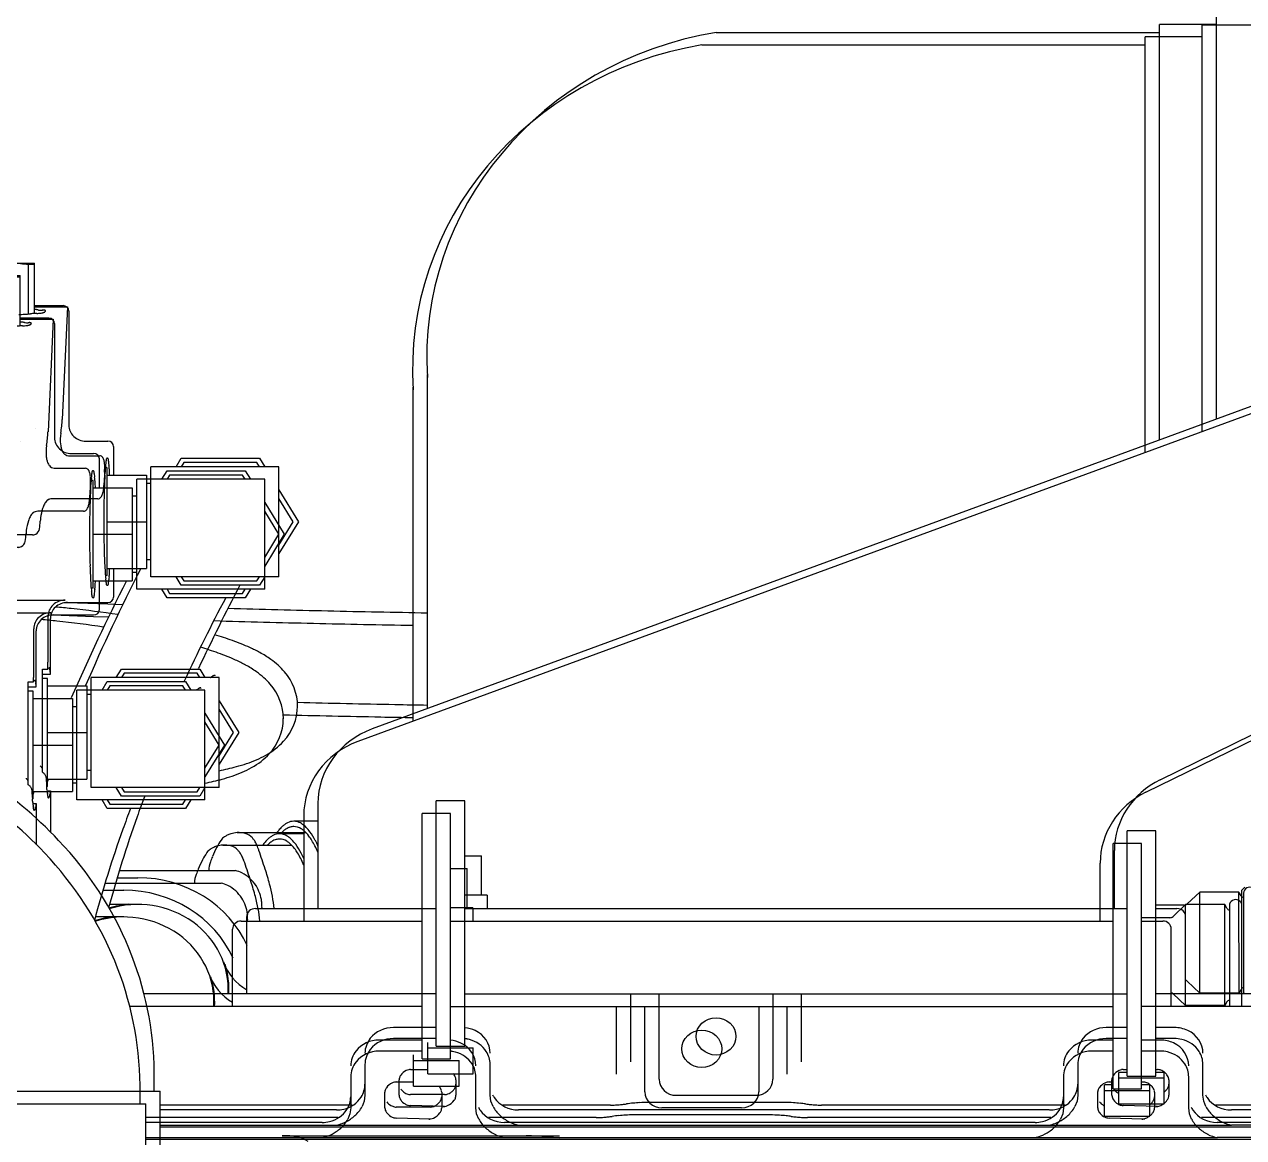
# Model space of a CAD drawing. Header units: inches. Extents: x 4821 to 127877, y 58012 to 433683.
# Drawn here: x 82370.2 to 82661.2, y 384102.5 to 384368.1 of the extents above; entities that cross this region are included whole.
import ezdxf

# ---------------------------------------------------------------- set-up
doc = ezdxf.new("R2010")
doc.units = ezdxf.units.IN
doc.header["$MEASUREMENT"] = 0
doc.layers.add('02 X - Ground Floor$0$02 X - Ground Floor$0$01-FW_GR_FLOOR$0$E-CABLE', color=252, linetype='Continuous', lineweight=18)
for name, color, linetype in [('A-FURN-FIXD', 10, 'Continuous'), ('A-WALL', 53, 'Continuous'), ('Cloums$0$A-COL-HAT', 8, 'Continuous'), ('EMG - ELEC - ID', 26, 'Continuous'), ('NECB-COLUM', 50, 'Continuous')]:
    doc.layers.add(name, color=color, linetype=linetype)

# ---------------------------------------------------------------- blocks, each defined once
blk = doc.blocks.new('COL BASEMT')
at = {"layer": 'Cloums$0$A-COL-HAT'}
h = blk.add_hatch(dxfattribs=at)
h.set_pattern_fill('ANSI31', color=256, scale=500)
h.set_pattern_definition([(45, (1452118.876, 42013.15), (-44.194174, 44.194174), [])])
h.paths.add_polyline_path([(1693546.85, 345625.99), (1693946.85, 345625.99), (1693950.94, 348875.93), (1693546.85, 348875.93)])
h.paths.add_polyline_path([(1688721.85, 335900.88), (1689121.55, 335900.88), (1689121.85, 337327.04), (1693949.19, 337326.96), (1693946.85, 345125.99), (1693546.85, 345125.99), (1693546.85, 337726.97), (1688721.85, 337727.04)])
h.paths.add_polyline_path([(1641271.85, 335200.88), (1640873.67, 335200.88), (1640871.85, 323973.06), (1689121.85, 323973.08), (1689121.4, 335200.88), (1688721.85, 335200.88), (1688721.85, 324373.08), (1641271.85, 324373.06)])
edge = h.paths.add_edge_path()
edge.add_line((1636446.85, 345125.99), (1636046.85, 345125.99))
edge.add_line((1636046.85, 345125.99), (1636049.02, 337698.91))
edge.add_arc((1626263.14, 338211.03), 9799.28, 305.315023, 357.004292, ccw=False)
edge.add_line((1631927.82, 330214.96), (1632171.53, 329896.4))
edge.add_arc((1626336.78, 338141.43), 10100.73, 305.285859, 355.375183)
edge.add_line((1636404.63, 337327), (1640874.01, 337327))
edge.add_line((1640874.01, 337327), (1640873.78, 335900.88))
edge.add_line((1640873.78, 335900.88), (1641271.85, 335900.88))
edge.add_line((1641271.85, 335900.88), (1641271.85, 337725.88))
edge.add_line((1641271.85, 337725.88), (1636446.85, 337725.88))
edge.add_line((1636446.85, 337725.88), (1636446.85, 345125.99))
h.paths.add_polyline_path([(1636046.85, 345625.99), (1636446.85, 345625.99), (1636446.85, 348875.93), (1636048.92, 348875.93)])
blk = doc.blocks.new('*E44')
at = {"layer": '02 X - Ground Floor$0$02 X - Ground Floor$0$01-FW_GR_FLOOR$0$E-CABLE', "extrusion": (0, 0, -1)}
blk.add_ellipse((-1457.87, -260.53), major_axis=(-7.94, -7.94), ratio=0.999998, start_param=5.843783, end_param=5.844247, dxfattribs=at)
blk = doc.blocks.new('A$C0e128a0b')
at = {"layer": 'A-FURN-FIXD'}
for p, q in [((263.27, 1996.89), (200.61, 2124.8)), ((157.96, 2108.58), (253.66, 1847.75)), ((303.8, 2054.97), (303.8, 1996.05)), ((324.83, 2038.58), (324.83, 2007.38)), ((328.63, 2036.75), (328.62, 2010.37)), ((328.92, 1807.59), (328.92, 2037.41)), ((325.75, 2027.7), (325.75, 2010.37)), ((118.15, 2024.76), (118.15, 2007.54)), ((281.26, 2015.6), (281.77, 2015.06)), ((303.8, 2015.06), (281.77, 2015.06)), ((284.71, 2012.68), (303.46, 2012.68)), ((285.22, 2012.23), (284.54, 2011.81)), ((284.54, 2011.81), (284.54, 2004.4)), ((303.62, 2011.81), (284.54, 2011.81)), ((302.95, 2012.23), (303.62, 2011.81)), ((303.62, 2011.81), (303.62, 2004.4)), ((328.62, 1807.59), (328.62, 2010.37)), ((195.03, 2007.54), (118.15, 2007.54)), ((120.37, 2007.54), (120.37, 1996.77)), ((325.11, 2005.53), (324.11, 2005.13)), ((303.62, 2004.4), (284.54, 2004.4)), ((284.54, 2004.4), (286.78, 2002.02)), ((303.62, 2004.4), (301.39, 2002.02)), ((322.97, 2004.98), (317.12, 2004.98)), ((317.12, 2004.98), (317.12, 2004.98)), ((324.11, 2005.13), (322.97, 2004.98)), ((287.02, 2001.41), (287.02, 1996.05)), ((303.8, 2001.68), (289.16, 2001.68)), ((287.65, 1996.05), (287.65, 2000.07)), ((310.15, 1999.6), (310.15, 1996.05)), ((312.24, 1999.6), (312.24, 1996.05)), ((320.04, 1998.52), (322.97, 1998.52)), ((198.99, 1996.77), (120.37, 1996.77)), ((121.89, 1912.83), (121.89, 1996.77)), ((318.09, 1996.05), (318.09, 1996.37)), ((318.41, 1997.41), (318.41, 1997.41)), ((318.62, 1997.7), (318.62, 1997.7)), ((318.65, 1997.66), (318.65, 1996.05)), ((324.57, 1997.66), (318.65, 1997.66)), ((319.7, 1989.05), (319.7, 1997.66)), ((324.57, 1989.05), (324.57, 1997.66)), ((325.11, 1996.37), (324.92, 1989.91)), ((319.37, 1996.05), (272.97, 1996.05)), ((272.97, 1996.05), (272.97, 1990.66)), ((319.37, 1990.66), (319.37, 1996.05)), ((319.37, 1990.66), (272.97, 1990.66)), ((287.65, 1865.28), (287.65, 1990.66)), ((303.8, 1865.28), (303.8, 1990.66)), ((310.15, 1990.66), (310.15, 1986.68)), ((312.24, 1990.66), (312.24, 1986.68)), ((318.09, 1989.91), (318.09, 1990.66)), ((318.65, 1990.66), (318.65, 1989.05)), ((287.65, 1988.22), (276.69, 1988.22)), ((324.57, 1989.05), (318.65, 1989.05)), ((322.97, 1987.76), (320.04, 1987.76)), ((322.51, 1988.87), (322.51, 1988.87)), ((322.61, 1989.05), (322.61, 1989.05)), ((317.12, 1981.3), (322.97, 1981.3)), ((320.88, 1981.3), (320.88, 1981.3)), ((322.97, 1981.3), (324.11, 1981.15)), ((324.11, 1981.15), (325.11, 1980.75)), ((324.83, 1978.9), (324.83, 1932.82)), ((325.75, 1975.91), (325.75, 1875.46)), ((316.64, 1928.98), (303.8, 1928.98)), ((324.32, 1925.75), (324.32, 1899.91)), ((303.8, 1923.6), (319.95, 1923.6)), ((322.98, 1920.37), (322.98, 1905.29)), ((319.95, 1902.06), (303.8, 1902.06)), ((316.64, 1896.68), (303.8, 1896.68)), ((324.83, 1892.83), (324.83, 1872.47)), ((330.64, 1830.69), (330.64, 1883.2)), ((285.13, 1869.52), (285.13, 1865.28)), ((285.13, 1869.52), (287.65, 1869.52)), ((322.97, 1870.07), (317.12, 1870.07)), ((317.12, 1870.07), (317.12, 1870.07)), ((324.11, 1870.22), (322.97, 1870.07)), ((325.11, 1870.62), (324.11, 1870.22)), ((277.69, 1865.28), (277.69, 1868.44)), ((285.13, 1868.44), (277.69, 1868.44)), ((314.01, 1858.28), (314.01, 1866.89)), ((318.88, 1866.89), (314.01, 1866.89)), ((318.88, 1858.28), (318.88, 1866.89)), ((313.68, 1865.28), (267.28, 1865.28)), ((267.28, 1865.28), (267.28, 1859.89)), ((312.29, 1865.44), (312.29, 1865.44)), ((312.32, 1865.64), (312.32, 1865.64)), ((313.68, 1859.89), (313.68, 1865.28)), ((318.9, 1863.1), (318.9, 1863.1)), ((320.04, 1863.61), (322.97, 1863.61)), ((322.83, 1861.46), (322.83, 1855)), ((325.11, 1861.46), (324.92, 1855)), ((249.82, 1858.21), (186.63, 1858.21)), ((313.68, 1859.89), (267.28, 1859.89)), ((287.65, 1825.64), (287.65, 1859.89)), ((303.8, 1859.89), (303.8, 1804.54)), ((310.15, 1859.89), (310.15, 1851.77)), ((312.24, 1859.89), (312.24, 1851.77)), ((318.88, 1858.28), (312.96, 1858.28)), ((318.09, 1855), (318.09, 1858.28)), ((322.51, 1853.96), (322.51, 1853.96)), ((322.97, 1852.84), (320.04, 1852.84)), ((317.12, 1846.38), (322.97, 1846.38)), ((320.88, 1846.38), (320.88, 1846.38)), ((322.97, 1846.38), (324.11, 1846.24)), ((324.11, 1846.24), (325.11, 1845.83)), ((324.83, 1843.99), (324.83, 1807.59)), ((325.75, 1841), (325.75, 1807.59)), ((267.76, 1837.49), (287.65, 1837.49)), ((271.12, 1837.49), (271.12, 1832.9)), ((273.28, 1822.18), (273.28, 1835.18)), ((208.45, 1830.1), (214.47, 1833.81)), ((214.47, 1832.81), (210.07, 1830.1)), ((214.47, 1833.81), (220.48, 1830.1)), ((218.87, 1830.1), (214.47, 1832.81)), ((248.62, 1833.52), (248.63, 1833.65)), ((204.07, 1830.1), (204.07, 1805.88)), ((224.86, 1830.1), (204.07, 1830.1)), ((224.86, 1830.1), (224.86, 1805.88)), ((202.45, 1826.41), (204.07, 1827.41)), ((202.45, 1811.62), (202.45, 1826.41)), ((204.07, 1826.41), (203.26, 1825.91)), ((203.26, 1825.91), (203.26, 1812.11)), ((224.86, 1827.41), (226.48, 1826.41)), ((225.67, 1825.91), (224.86, 1826.41)), ((225.67, 1812.11), (225.67, 1825.91)), ((226.48, 1826.41), (226.48, 1811.62)), ((303.8, 1824.03), (289.16, 1824.03)), ((248.32, 1818.8), (254.34, 1822.5)), ((254.34, 1821.51), (249.94, 1818.8)), ((254.34, 1822.5), (260.35, 1818.8)), ((258.74, 1818.8), (254.34, 1821.51)), ((280.45, 1799.89), (280.45, 1821.88)), ((243.94, 1818.8), (243.94, 1794.57)), ((264.73, 1818.8), (243.94, 1818.8)), ((264.73, 1818.8), (264.73, 1794.57)), ((242.33, 1815.11), (243.94, 1816.1)), ((264.73, 1816.1), (266.35, 1815.11)), ((242.33, 1814.83), (242.23, 1814.87)), ((242.23, 1814.87), (242.23, 1814.87)), ((242.33, 1800.31), (242.33, 1815.11)), ((243.94, 1815.11), (243.13, 1814.61)), ((243.13, 1814.61), (243.13, 1800.81)), ((265.54, 1814.61), (264.73, 1815.11)), ((265.54, 1800.81), (265.54, 1814.61)), ((266.35, 1815.11), (266.35, 1800.31)), ((204.07, 1810.62), (202.45, 1811.62)), ((203.26, 1812.11), (204.07, 1811.62)), ((224.86, 1811.62), (225.67, 1812.11)), ((226.48, 1811.62), (224.86, 1810.62)), ((322.21, 1733.29), (322.21, 1807.59)), ((335.83, 1807.59), (322.21, 1807.59)), ((335.83, 1807.59), (322.21, 1807.59)), ((322.21, 1733.29), (322.21, 1807.59)), ((224.86, 1805.88), (204.07, 1805.88)), ((205.65, 1797.61), (205.65, 1805.04)), ((205.65, 1805.04), (223.28, 1805.04)), ((207.25, 1805.88), (207.25, 1805.04)), ((214.47, 1797.61), (214.47, 1805.04)), ((221.68, 1805.88), (221.68, 1805.04)), ((223.28, 1797.61), (223.28, 1805.04)), ((322.21, 1806.51), (318.67, 1806.51)), ((322.21, 1806.51), (318.67, 1806.51)), ((223.28, 1803.96), (223.28, 1803.96)), ((281.81, 1799.48), (281.81, 1803.41)), ((286.86, 1803.41), (286.86, 1798.05)), ((230.16, 1800.52), (230.06, 1797.72)), ((243.94, 1799.32), (242.33, 1800.31)), ((243.13, 1800.81), (243.94, 1800.31)), ((264.73, 1800.31), (265.54, 1800.81)), ((266.35, 1800.31), (264.73, 1799.32)), ((199.2, 1793.55), (199.2, 1797.73)), ((200.21, 1798.8), (205.65, 1798.8)), ((200.21, 1798.8), (200.21, 1798.8)), ((223.28, 1798.8), (228.72, 1798.8)), ((228.72, 1798.8), (228.72, 1798.8)), ((229.73, 1790.08), (229.73, 1797.73)), ((230.06, 1797.72), (229.79, 1790.07)), ((201.98, 1790.46), (201.98, 1796.2)), ((204.27, 1797.61), (204.27, 1797.27)), ((224.66, 1797.61), (204.27, 1797.61)), ((205.26, 1797.19), (205.07, 1797.2)), ((205.07, 1797.1), (207.08, 1797.01)), ((207.08, 1797.09), (207.08, 1797.09)), ((210.11, 1795.84), (210.11, 1787.2)), ((224.66, 1797.61), (224.66, 1797.27)), ((264.73, 1794.57), (243.94, 1794.57)), ((245.53, 1786.3), (245.53, 1793.73)), ((245.53, 1793.73), (263.15, 1793.73)), ((247.13, 1794.57), (247.13, 1793.73)), ((254.34, 1786.3), (254.34, 1793.73)), ((261.55, 1794.57), (261.55, 1793.73)), ((263.15, 1786.3), (263.15, 1793.73)), ((173.58, 1789.25), (173.58, 1783.85)), ((173.8, 1783.85), (173.8, 1790.09)), ((173.8, 1790.09), (195.1, 1789.09)), ((174.59, 1790.32), (196.18, 1790.32)), ((174.59, 1790.32), (174.59, 1790.32)), ((195.1, 1789.09), (195.1, 1789.09)), ((196.18, 1790.32), (196.18, 1790.32)), ((229.3, 1752.51), (229.3, 1789.62)), ((229.79, 1790.07), (229.77, 1789.36)), ((240.2, 1786.4), (232.33, 1786.4)), ((232.33, 1786.4), (232.33, 1786.4)), ((243.3, 1786.85), (232.75, 1786.85)), ((232.75, 1786.85), (232.75, 1786.85)), ((242.37, 1785.35), (242.37, 1786.35)), ((243.3, 1785.35), (243.3, 1786.85)), ((244.14, 1786.3), (244.14, 1785.35)), ((264.53, 1786.3), (244.14, 1786.3)), ((263.19, 1786.44), (263.19, 1786.44)), ((264.53, 1786.3), (264.53, 1786.14)), ((265.38, 1786.22), (265.38, 1786.85)), ((265.38, 1786.85), (273.19, 1786.85)), ((165.51, 1759.92), (165.51, 1783.85)), ((175.07, 1783.85), (165.51, 1783.85)), ((165.82, 1783.85), (165.82, 1782.68)), ((175.06, 1783.85), (175.06, 1783.85)), ((214.35, 1784.93), (214.35, 1784.93)), ((261.86, 1785.35), (242.37, 1785.35)), ((175.15, 1782.68), (165.82, 1782.68)), ((216.95, 1783.49), (216.95, 1779.91))]:
    blk.add_line(p, q, dxfattribs=at)
for centre, major_axis, ratio, start_param, end_param in [((284.71, 2013.87), (0, 1.19), 0.9375, 0, 3.141593), ((303.46, 2013.87), (0, 1.19), 0.9375, -0.314057, 0), ((284.82, 2012.97), (0, -0.861), 0.9375, 0.523599, 1.222375), ((303.35, 2012.97), (0, 0.861), 0.9375, 1.919218, 2.617994), ((303.46, 2013.87), (0, 1.19), 0.9375, 3.141593, 3.45565), ((320.66, 2010.34), (0, 5.43), 0.9375, 3.711915, 4.717876), ((322.93, 2011.54), (0, -6.16), 0.9375, 1.066734, 1.387881), ((321.62, 2012.28), (0, -7.73), 0.9375, 0.786968, 1.071111), ((320.91, 2010.01), (0, 5.01), 0.9375, 3.56977, 3.70218), ((322.17, 2011.64), (0, -6.87), 0.9375, 0.47411, 0.791155), ((315.06, 1999.81), (0, -5.18), 0.9375, 3.14867, 4.253048), ((317.28, 1999.67), (0, 5.36), 0.9375, 0.5442, 1.325721), ((317.15, 1999.8), (0, -5.18), 0.9375, 3.148815, 3.675564), ((286.21, 2001.41), (0, -0.861), 0.9375, 1.570796, 2.356194), ((289.16, 2000.07), (0, -1.62), 0.9375, 3.141593, 4.712389), ((301.96, 2001.41), (0, -0.861), 0.9375, 3.926991, 4.384814), ((315.41, 1999.59), (0, -5.61), 0.9375, 4.247075, 4.709919), ((317.47, 1999.59), (0, 5.58), 0.9375, 1.320543, 1.56964), ((320.13, 1996.73), (0, 1.81), 0.9375, 0.237817, 0.405748), ((320.06, 1997.07), (0, 1.46), 0.9375, 0.054446, 0.237392), ((320.04, 1997.23), (0, 1.29), 0.9375, 0.000195, 0.051508), ((320.87, 1997.04), (0, 1.48), 0.9375, -0.312515, -0.006967), ((320.76, 1996.65), (0, -1.89), 0.9375, 2.680605, 2.834265), ((322.96, 1996.93), (0, 1.59), 0.9375, -0.325153, -0.007218), ((322.82, 1996.47), (0, 2.08), 0.9375, -0.481052, -0.319403), ((276.69, 2004.38), (0, -16.15), 0.9375, -1.089226, 0), ((319.53, 1996.37), (0, -1.53), 0.9375, 4.507212, 4.709158), ((319.91, 1996.28), (0, 1.94), 0.9375, 1.169045, 1.365607), ((320.3, 1996.11), (0, -2.4), 0.9375, 4.139733, 4.312989), ((320.55, 1995.94), (0, 2.71), 0.9375, 0.864654, 1.000147), ((320.54, 1995.96), (0, -2.69), 0.9375, 3.746779, 4.009585), ((320.29, 1996.35), (0, -2.21), 0.9375, 3.548318, 3.745772), ((320.55, 1996.2), (0, 2.39), 0.9375, -0.685413, -0.462802), ((320.33, 1995.91), (0, -2.77), 0.9375, 2.24964, 2.459983), ((322.58, 1995.97), (0, -2.64), 0.9375, 2.446879, 2.659197), ((322.35, 1995.67), (0, 3.03), 0.9375, -0.872834, -0.691147), ((322.35, 1995.66), (0, 3.03), 0.9375, -1.096266, -0.871778), ((322.81, 1995.91), (0, -2.48), 0.9375, 1.874712, 2.044449), ((323.23, 1996.05), (0, -2.02), 0.9375, 1.694042, 1.874176), ((323.48, 1996.09), (0, 1.75), 0.9375, -1.568701, -1.451169), ((319.57, 1989.92), (0, -1.58), 0.9375, -1.564636, -1.352746), ((320, 1990.03), (0, 2.05), 0.9375, 1.793119, 2.038619), ((322.84, 1990.1), (0, -2.25), 0.9375, 0.995421, 1.292126), ((323.42, 1989.92), (0, -1.59), 0.9375, 1.293333, 1.564501), ((320.55, 1990.33), (0, 2.71), 0.9375, 2.040655, 2.569002), ((320.2, 1989.76), (0, -2.02), 0.9375, -0.572743, -0.298318), ((320.05, 1989.22), (0, 1.47), 0.9375, 2.843045, 3.135514), ((320.36, 1990.34), (0, -2.73), 0.9375, 0.606571, 1.000523), ((320.53, 1990.23), (0, -2.51), 0.9375, 1.00013, 1.084024), ((322.97, 1989.08), (0, 1.33), 0.9375, 3.141913, 3.17719), ((322.95, 1989.29), (0, 1.53), 0.9375, 3.184999, 3.466709), ((322.79, 1989.79), (0, -2.07), 0.9375, 0.325583, 0.570721), ((322.45, 1990.34), (0, -2.72), 0.9375, 0.572886, 1.002956), ((315.27, 1986.66), (0, -5.46), 0.9375, 4.708641, 5.636526), ((317.36, 1986.66), (0, 5.46), 0.9375, 1.567049, 2.494934), ((315.06, 1986.45), (0, -5.16), 0.9375, -0.636168, -0.006084), ((317.15, 1986.45), (0, -5.16), 0.9375, -0.636168, -0.006084), ((320.84, 1976.11), (0, 5.18), 0.9375, -0.533972, -0.007222), ((320.71, 1975.99), (0, -5.36), 0.9375, 1.815872, 2.597392), ((322.27, 1974.8), (0, 6.68), 0.9375, -0.649304, -0.472099), ((321.76, 1974.13), (0, -7.54), 0.9375, 2.197933, 2.488847), ((322.1, 1974.33), (0, 7.12), 0.9375, -1.188358, -0.936493), ((320.52, 1975.91), (0, 5.58), 0.9375, -1.56964, -1.320543), ((323.22, 1974.82), (0, -5.84), 0.9375, 1.749288, 1.951972), ((302.41, 1933.36), (0, -23.93), 0.9375, 1.460643, 1.500561), ((308.64, 1932.88), (0, -17.27), 0.9375, 1.501271, 1.556579), ((310.56, 1932.82), (0, -15.23), 0.9375, 1.558063, 1.570609), ((366.91, 1923.73), (0, 45.53), 0.9375, 1.43759, 1.459786), ((286.55, 1935.23), (0, -40.95), 0.9375, 1.437137, 1.460462), ((346.98, 1925.73), (0, -24.17), 0.9375, 4.638464, 4.711631), ((354.49, 1925.16), (0, -32.2), 0.9375, 4.599894, 4.639124), ((319.95, 1920.37), (0, 3.23), 0.9375, -1.570796, 0), ((311.82, 1912.83), (0, 3.77), 0.9375, -0.785398, 5.497787), ((183.27, 1924.61), (0, 66.53), 0.9375, 1.748818, 3.203815), ((319.95, 1905.29), (0, -3.23), 0.9375, 0, 1.570796), ((347.15, 1899.94), (0, -24.35), 0.9375, -1.569651, -1.507404), ((353.15, 1900.37), (0, 30.77), 0.9375, 1.635146, 1.676201), ((368.16, 1902.08), (0, 46.88), 0.9375, 1.67656, 1.703511), ((279.07, 1889.41), (0, -48.99), 0.9375, 1.695513, 1.703311), ((293.38, 1891.28), (0, 33.62), 0.9375, -1.467536, -1.444808), ((304.62, 1892.5), (0, 21.57), 0.9375, -1.511167, -1.466877), ((309.65, 1892.82), (0, 16.19), 0.9375, -1.569861, -1.510848), ((450.39, 1867.85), (0, -128.18), 0.9375, 4.59197, 4.604381), ((377.65, 1875.95), (0, 50.17), 0.9375, 1.472461, 1.512126), ((401.32, 1873.58), (0, -75.54), 0.9375, 4.605104, 4.615638), ((362.75, 1876.86), (0, 34.25), 0.9375, 1.511496, 1.569572), ((320.66, 1875.43), (0, 5.43), 0.9375, 3.711915, 4.717876), ((322.93, 1876.63), (0, 6.16), 0.9375, 4.208327, 4.529474), ((322.17, 1876.73), (0, -6.87), 0.9375, 0.47411, 0.791155), ((321.62, 1877.36), (0, -7.73), 0.9375, 0.786968, 1.071111), ((315.06, 1864.9), (0, 5.18), 0.9375, 0.006921, 1.10274), ((317.28, 1864.76), (0, -5.36), 0.9375, 3.68588, 4.441756), ((317.15, 1864.89), (0, 5.18), 0.9375, 0.007222, 0.533972), ((320.91, 1875.1), (0, -5.01), 0.9375, 0.428177, 0.560588), ((315.4, 1864.68), (0, 5.59), 0.9375, 1.096542, 1.461351), ((317.47, 1864.68), (0, 5.58), 0.9375, 1.432534, 1.460707), ((317.5, 1864.67), (0, 5.61), 0.9375, 1.397526, 1.432514), ((317.57, 1864.66), (0, 5.68), 0.9375, 1.296743, 1.397853), ((320.48, 1861.13), (0, 2.59), 0.9375, 0.60318, 0.708878), ((320.29, 1861.44), (0, -2.21), 0.9375, 3.548318, 3.745772), ((320.13, 1861.81), (0, -1.81), 0.9375, 3.37941, 3.547341), ((320.06, 1862.15), (0, 1.46), 0.9375, 0.054446, 0.237392), ((320.04, 1862.32), (0, -1.29), 0.9375, 3.141788, 3.193101), ((320.87, 1862.11), (0, 1.5), 0.9375, -0.332037, -0.006922), ((320.74, 1861.67), (0, -1.97), 0.9375, 2.62694, 2.81448), ((320.47, 1861.18), (0, -2.53), 0.9375, 2.380816, 2.625617), ((320.31, 1860.98), (0, -2.8), 0.9375, 2.144846, 2.385468), ((320.61, 1861.19), (0, 2.41), 0.9375, -1.185839, -0.99864), ((322.96, 1862.02), (0, 1.59), 0.9375, -0.305963, -0.005962), ((322.79, 1861.45), (0, 2.19), 0.9375, -0.586993, -0.306067), ((322.35, 1860.76), (0, 3.02), 0.9375, -1.135178, -0.588521), ((321, 1861.36), (0, 1.96), 0.9375, -1.346488, -1.18698), ((321.35, 1861.45), (0, 1.58), 0.9375, -1.542388, -1.346566), ((321.5, 1861.46), (0, -1.41), 0.9375, 1.570974, 1.595101), ((322.98, 1861.07), (0, -2.29), 0.9375, 1.759904, 2.004734), ((323.44, 1861.18), (0, 1.79), 0.9375, -1.565436, -1.387418), ((-3231.96, 1927.34), (0, -3695.2), 0.9375, 1.54698, 1.552088), ((-3546, 1934.56), (0, 4048.87), 0.9375, 4.692013, 4.69353), ((319.57, 1855.01), (0, -1.58), 0.9375, -1.564636, -1.352746), ((320, 1855.12), (0, -2.05), 0.9375, -1.348474, -1.102973), ((320.55, 1855.42), (0, 2.71), 0.9375, 2.040655, 2.569002), ((320.2, 1854.84), (0, -2.02), 0.9375, -0.572743, -0.298318), ((320.36, 1855.43), (0, -2.73), 0.9375, 0.606571, 1.000523), ((320.62, 1855.26), (0, 2.4), 0.9375, 4.139733, 4.312989), ((321.01, 1855.09), (0, 1.94), 0.9375, 4.310638, 4.5072), ((321.4, 1855), (0, -1.53), 0.9375, 1.365619, 1.567565), ((322.79, 1854.88), (0, 2.07), 0.9375, 3.467176, 3.712314), ((322.45, 1855.43), (0, -2.72), 0.9375, 0.572886, 1.002956), ((322.84, 1855.19), (0, 2.25), 0.9375, 4.137014, 4.433719), ((323.42, 1855.01), (0, -1.59), 0.9375, 1.293333, 1.564501), ((-2577.4, 1912.41), (0, -3015.45), 0.9375, 1.544674, 1.550784), ((315.27, 1851.75), (0, -5.46), 0.9375, 4.708641, 5.636526), ((317.36, 1851.75), (0, -5.46), 0.9375, 4.708641, 5.636526), ((320.05, 1854.31), (0, 1.47), 0.9375, 2.843045, 3.135514), ((322.97, 1854.17), (0, 1.33), 0.9375, 3.141913, 3.17719), ((322.95, 1854.38), (0, 1.53), 0.9375, 3.184999, 3.466709), ((267.76, 1853.64), (0, 16.15), 0.9375, 1.943834, 3.141593), ((315.06, 1851.54), (0, -5.16), 0.9375, -0.636168, -0.006084), ((317.15, 1851.54), (0, -5.16), 0.9375, -0.636168, -0.006084), ((320.84, 1841.2), (0, 5.18), 0.9375, -0.533972, -0.007222), ((320.71, 1841.07), (0, 5.36), 0.9375, -1.325721, -0.5442), ((322.27, 1839.89), (0, 6.68), 0.9375, -0.649304, -0.472099), ((321.76, 1839.22), (0, -7.54), 0.9375, 2.197933, 2.488847), ((320.52, 1840.99), (0, -5.58), 0.9375, 1.571953, 1.82105), ((322.1, 1839.42), (0, -7.12), 0.9375, 1.953235, 2.205099), ((323.22, 1839.91), (0, -5.84), 0.9375, 1.749288, 1.951972), ((-2001.69, 1896.3), (0, -2382.54), 0.9375, 1.538964, 1.546886), ((280.33, 1824.72), (0, 13.62), 0.9375, 0.449264, 0.599495), ((281.89, 1823.32), (0, 15.07), 0.9375, 0.446425, 0.529617), ((283.57, 1817.85), (0, -21.31), 0.9375, 3.540355, 3.59662), ((285.11, 1816.09), (0, 23.08), 0.9375, 0.384507, 0.445668), ((274.2, 1832.54), (0, 3.35), 0.9375, 0.914381, 1.223024), ((275.46, 1831.55), (0, -5.02), 0.9375, 3.88138, 4.063074), ((277.68, 1828.93), (0, -8.55), 0.9375, 3.74601, 3.879194), ((275.6, 1832.2), (0, 3.87), 0.9375, 0.838718, 1.001717), ((277.6, 1830.24), (0, -6.77), 0.9375, 3.758808, 3.975734), ((279.85, 1826.97), (0, -10.83), 0.9375, 3.668475, 3.765026), ((335.34, 1832.59), (0, 4.9), 0.9375, 0.907805, 1.334427), ((249.43, 1822.48), (0, 11.16), 0.9375, 0.007114, 0.681814), ((249.29, 1822.69), (0, -10.94), 0.9375, 2.428295, 3.136238), ((273.27, 1832.92), (0, -2.28), 0.9375, 4.371285, 4.720417), ((273.52, 1832.93), (0, 2.55), 0.9375, 1.581417, 2.054922), ((274.09, 1832.88), (0, 2.08), 0.9375, 1.56155, 1.640477), ((274.61, 1832.83), (0, 2.65), 0.9375, 0.988563, 1.544483), ((274.3, 1832.91), (0, 2.31), 0.9375, 1.647853, 1.933825), ((340.43, 1831.61), (0, -10.43), 0.9375, 4.583772, 4.661112), ((337.27, 1832.04), (0, -7.03), 0.9375, 4.468552, 4.582605), ((251.35, 1819.9), (0, 14.45), 0.9375, 0.679227, 0.926896), ((247.64, 1820.73), (0, -13.58), 0.9375, 2.103007, 2.424928), ((274.31, 1833.35), (0, -3.49), 0.9375, -1.091344, -0.926732), ((275.4, 1834.22), (0, -4.95), 0.9375, -0.928101, -0.798809), ((276.49, 1835.34), (0, -6.56), 0.9375, -0.799383, -0.663764), ((274.95, 1833.16), (0, -3.05), 0.9375, -1.211888, -1.047734), ((275.55, 1833.54), (0, 3.79), 0.9375, 2.094362, 2.269132), ((278.02, 1837.38), (0, 9.17), 0.9375, 2.47451, 2.557608), ((276.46, 1834.36), (0, 5.06), 0.9375, 2.269426, 2.399291), ((347.66, 1831.21), (0, 18.16), 0.9375, 1.519412, 1.563973), ((389.59, 1830.81), (0, -62.88), 0.9375, 4.703952, 4.714199), ((255.81, 1816.2), (0, -20.48), 0.9375, 4.063869, 4.186135), ((296.52, 1770.68), (0, 59.43), 0.9375, 0.244629, 0.298059), ((289.8, 1800.58), (0, 28.69), 0.9375, 0.080243, 0.254648), ((261.75, 1812.45), (0, 27.84), 0.9375, 1.042127, 1.119171), ((241.97, 1817.13), (0, -20.62), 0.9375, 1.908985, 2.104467), ((276.71, 1822.04), (0, 3.99), 0.9375, 0.568909, 0.70221), ((277.63, 1820.51), (0, 5.81), 0.9375, 0.426172, 0.569397), ((279.26, 1816.77), (0, -9.94), 0.9375, 3.485062, 3.572233), ((282.15, 1808.4), (0, 18.86), 0.9375, 0.316302, 0.347467), ((355.86, 1563.34), (0, -276.22), 0.9375, 3.438262, 3.452481), ((286.68, 1819.75), (0, -7.01), 0.9375, 3.679547, 4.213319), ((287.16, 1818.76), (0, -8.12), 0.9375, 3.251246, 3.672415), ((286.85, 1832.01), (0, -5.21), 0.9375, -0.105913, 0.120037), ((290.03, 1802.93), (0, 24.07), 0.9375, 0.106584, 0.115401), ((289.16, 1825.64), (0, 1.62), 0.9375, 1.570796, 3.141593), ((272.43, 1806.95), (0, 40.49), 0.9375, 1.119692, 1.207986), ((230.94, 1812.72), (0, 33.18), 0.9375, -1.28556, -1.22484), ((277.34, 1822.5), (0, -4.34), 0.9375, 4.436326, 4.786434), ((275.95, 1822.92), (0, 2.8), 0.9375, 0.685522, 1.293249), ((285.75, 1820.33), (0, -5.86), 0.9375, 4.21967, 4.443762), ((302.89, 1803.41), (0, 22.48), 0.9375, 0.401413, 1.570796), ((294.51, 1829.8), (0, 10.77), 0.9375, 3.468138, 4.143753), ((391.98, 2178.5), (0, 397.16), 0.9375, 2.681, 2.7277), ((288.48, 1800.27), (0, 58.86), 0.9375, 1.20522, 1.265944), ((216.77, 1808.4), (0, -48.9), 0.9375, 1.78503, 1.853695), ((277.95, 1822.53), (0, -4.99), 0.9375, -1.502321, -1.261592), ((277.41, 1822.33), (0, 4.38), 0.9375, 1.878169, 2.055393), ((302.89, 1803.41), (0, 17.09), 0.9375, -0.05779, 1.89581), ((302.89, 1803.41), (0, 17.23), 0.9375, -0.056386, 0.292318), ((276.7, 1821.93), (0, 3.52), 0.9375, 2.053907, 2.224251), ((276.11, 1821.42), (0, 2.72), 0.9375, 2.216929, 2.548674), ((281.89, 1830.85), (0, 13.98), 0.9375, 2.559991, 2.679957), ((243.69, 1817.91), (0, 0.169), 0.9375, 1.381596, 1.596353), ((243.76, 1817.91), (0, -0.246), 0.9375, -1.549699, -1.388567), ((243.65, 1817.92), (0, -0.126), 0.9375, 4.167738, 4.526887), ((243.88, 1817.94), (0, 0.371), 0.9375, 1.748857, 1.866763), ((243.65, 1817.92), (0, 0.13), 0.9375, 0.550553, 1.011253), ((244.11, 1818.01), (0, -0.632), 0.9375, -1.273934, -1.144148), ((244.55, 1818.22), (0, 1.14), 0.9375, 1.992449, 2.056457), ((243.69, 1817.86), (0, -0.203), 0.9375, 3.487701, 3.697247), ((245.15, 1818.55), (0, 1.87), 0.9375, 2.055813, 2.097612), ((246.52, 1819.4), (0, 3.55), 0.9375, 2.097856, 2.132555), ((232.67, 1810), (0, 13.96), 0.9375, -1.017423, -1.002482), ((241.37, 1815.73), (0, 3.05), 0.9375, -1.044822, -1.018728), ((242.75, 1816.58), (0, 1.35), 0.9375, -1.132906, -1.038622), ((243.25, 1816.84), (0, 0.757), 0.9375, -1.203825, -1.139913), ((284.06, 1835.59), (0, 19.25), 0.9375, 2.681699, 2.788596), ((287.33, 1844.81), (0, -29.11), 0.9375, -0.355726, -0.317136), ((280.51, 1821.89), (0, 5.07), 0.9375, 2.77642, 3.128371), ((358.44, 2085.53), (0, 297.52), 0.9375, 2.805127, 2.820004), ((319.3, 1735.06), (0, -71.45), 0.9375, 3.150978, 3.869404), ((391.19, 2176.87), (0, 413.69), 0.9375, 2.693838, 2.756325), ((345.1, 2041.27), (0, -251.03), 0.9375, -0.323534, -0.247128), ((302.89, 1803.41), (0, 17.23), 0.9375, 1.67061, 1.896745), ((200.21, 1797.73), (0, 1.08), 0.9375, 0.000207, 1.57059), ((202.64, 1797.62), (0, -0.2), 0.9375, 4.354378, 4.721704), ((202.61, 1797.63), (0, 0.171), 0.9375, 0.670786, 1.192387), ((202.66, 1797.56), (0, -0.255), 0.9375, 3.535257, 3.817509), ((202.73, 1797.39), (0, -0.447), 0.9375, 3.362735, 3.544835), ((202.81, 1797.05), (0, -0.795), 0.9375, 3.255389, 3.369929), ((202.89, 1796.28), (0, -1.57), 0.9375, 3.171389, 3.256316), ((202.96, 1794.17), (0, 3.68), 0.9375, -0.007107, 0.031273), ((203.15, 1811.8), (0, -13.95), 0.9375, -0.012932, 0.00216), ((203.15, 1801.58), (0, 3.73), 0.9375, 3.148494, 3.288968), ((205.74, 1785.17), (0, 12.92), 0.9375, 0.133298, 0.17196), ((204.99, 1790.76), (0, 7.26), 0.9375, 0.083366, 0.126779), ((205.36, 1786.27), (0, -11.77), 0.9375, 3.208194, 3.226671), ((207.84, 1743.36), (0, -54.76), 0.9375, 3.184271, 3.204279), ((221.09, 1743.36), (0, 54.76), 0.9375, -0.062687, -0.042678), ((223.72, 1788.33), (0, 9.71), 0.9375, -0.108884, -0.064634), ((224.1, 1792.19), (0, 5.82), 0.9375, -0.145882, -0.110808), ((226.52, 1807.68), (0, 9.88), 0.9375, 2.964891, 3.015857), ((225.78, 1801.55), (0, 3.7), 0.9375, 3.021164, 3.152859), ((225.96, 1787.62), (0, -10.24), 0.9375, 3.135552, 3.156372), ((226, 1795.53), (0, 2.33), 0.9375, -0.066131, -0.006672), ((226.1, 1796.89), (0, 0.953), 0.9375, -0.220917, -0.056787), ((226.19, 1797.36), (0, 0.477), 0.9375, -0.397537, -0.226849), ((226.26, 1797.55), (0, -0.27), 0.9375, 2.473656, 2.739946), ((226.32, 1797.63), (0, -0.17), 0.9375, 1.668941, 2.472417), ((226.29, 1797.62), (0, -0.21), 0.9375, 1.564312, 1.688746), ((228.72, 1797.73), (0, -1.08), 0.9375, 1.571003, 3.141386), ((437.47, 1765.38), (0, -221.81), 0.9375, 4.557435, 4.597616), ((202.51, 1796.19), (0, 0.559), 0.9375, 0.995011, 1.56189), ((202.69, 1796.07), (0, 0.786), 0.9375, 0.716367, 1.000218), ((202.88, 1795.85), (0, -1.09), 0.9375, 3.698919, 3.86506), ((203.12, 1795.44), (0, -1.58), 0.9375, 3.514795, 3.699018), ((202.65, 1797.62), (0, -0.215), 0.9375, 4.707938, 4.808084), ((202.61, 1797.61), (0, -0.176), 0.9375, -1.489728, -1.054), ((202.62, 1797.62), (0, 0.19), 0.9375, 2.113938, 2.598811), ((202.7, 1797.75), (0, -0.337), 0.9375, -0.545947, -0.298533), ((203.42, 1794.63), (0, 2.44), 0.9375, 0.236139, 0.375238), ((202.8, 1798.13), (0, -0.737), 0.9375, -0.293542, -0.094544), ((202.89, 1798.98), (0, 1.59), 0.9375, 3.036837, 3.105706), ((202.95, 1800.52), (0, -3.14), 0.9375, -0.036758, 0.00007), ((203.67, 1793.58), (0, 3.53), 0.9375, 0.143382, 0.238575), ((204.89, 1436.53), (0, -360.87), 0.937499, 3.146697, 3.147339), ((203.16, 1793.73), (0, 3.66), 0.9375, -0.086126, -0.002529), ((203.87, 1792.12), (0, 5), 0.9375, 0.07893, 0.145749), ((203.08, 1793), (0, 4.39), 0.9375, -0.149556, -0.089493), ((204.08, 1789.33), (0, 7.81), 0.9375, 0.007251, 0.078477), ((201.59, 1782.53), (0, 14.98), 0.9375, -0.166959, -0.150579), ((204.85, 1803.24), (0, 6.01), 0.9375, 2.976848, 3.032481), ((204.15, 1783.41), (0, 13.72), 0.9375, -0.022851, 0.009555), ((205.32, 1808.14), (0, -10.94), 0.9375, -0.105949, -0.056912), ((203.91, 1771.98), (0, 25.15), 0.9375, -0.040244, -0.022568), ((206.44, 1827.83), (0, 30.67), 0.9375, 3.082406, 3.094162), ((203.51, 1760.03), (0, 37.11), 0.9375, -0.044811, -0.03882), ((200.84, 1701.49), (0, 95.81), 0.9375, -0.0534, -0.04927), ((264.94, 2964.42), (0, 1168.97), 0.9375, 3.087448, 3.088125), ((210.44, 1879.33), (0, -82.32), 0.9375, -0.052723, -0.047916), ((209.83, 1866.3), (0, -69.27), 0.9375, -0.047521, -0.042337), ((212.86, 1953.21), (0, -156.24), 0.9375, -0.039465, -0.031167), ((205.57, 1759.67), (0, -37.38), 0.9375, 3.086656, 3.098483), ((206.55, 1778.68), (0, 18.34), 0.9375, -0.078807, -0.054692), ((207.19, 1787.03), (0, 9.96), 0.9375, -0.132586, -0.076997), ((214.47, 2025), (0, -228.05), 0.9375, -0.028878, 0.027972), ((207.66, 1790.8), (0, -6.16), 0.9375, 2.937002, 3.009205), ((208.01, 1792.64), (0, 4.27), 0.9375, -0.284435, -0.205918), ((208.45, 1794.17), (0, 2.68), 0.9375, -0.448634, -0.279168), ((208.83, 1795.02), (0, -1.74), 0.9375, 2.522878, 2.690915), ((209.1, 1795.44), (0, -1.22), 0.9375, 2.368976, 2.518055), ((209.35, 1795.71), (0, 0.842), 0.9375, -1.072827, -0.767041), ((209.56, 1795.83), (0, 0.59), 0.9375, -1.556268, -1.077811), ((217.33, 1915.35), (0, -118.36), 0.9375, 0.028076, 0.061044), ((223.56, 1808.68), (0, -11.49), 0.9375, 0.050088, 0.106415), ((222.93, 1812.08), (0, 14.94), 0.9375, 3.268811, 3.308996), ((225.8, 1793.46), (0, 3.93), 0.9375, 0.0601, 0.144617), ((225.83, 1792.05), (0, -5.34), 0.9375, 3.116446, 3.191707), ((226.01, 1799.23), (0, -1.84), 0.9375, -0.031504, 0.134291), ((226.18, 1797.9), (0, -0.503), 0.9375, 0.124544, 0.454203), ((226.31, 1797.61), (0, -0.179), 0.9375, 0.431921, 1.601489), ((196.18, 1793.55), (0, -3.22), 0.9375, -0.000574, 1.571371), ((471.85, 1761), (0, 258.74), 0.9375, 1.455419, 1.4669), ((174.59, 1789.25), (0, 1.08), 0.9375, 0.000213, 1.570583), ((194.1, 1764.79), (0, 24.32), 0.9375, -0.157916, -0.043865), ((198.91, 1797.32), (0, 8.61), 0.9375, 2.989272, 3.252661), ((199.09, 1795.5), (0, 6.78), 0.9375, 3.254604, 3.326528), ((199.47, 1793.38), (0, 4.62), 0.9375, 3.323514, 3.465502), ((199.96, 1791.77), (0, 2.93), 0.9375, 3.469668, 3.612442), ((200.36, 1790.92), (0, 1.98), 0.9375, 3.615648, 3.789972), ((200.76, 1790.39), (0, 1.3), 0.9375, 3.778275, 4.602988), ((200.39, 1790.46), (0, -1.7), 0.9375, 1.448258, 1.573215), ((232.33, 1789.62), (0, -3.22), 0.9375, 4.711815, 6.28376), ((232.75, 1790.07), (0, -3.22), 0.9375, 4.711815, 6.28376), ((326.15, 1726.39), (0, -82.79), 0.9375, 3.865647, 4.336864), ((211.51, 1787.18), (0, 1.49), 0.9375, 1.560796, 1.923629), ((211.42, 1787.17), (0, 1.4), 0.9375, 1.548878, 2.339263), ((211.38, 1787.14), (0, 1.35), 0.9375, 1.93209, 2.2472), ((211.61, 1787.33), (0, 1.65), 0.9375, 2.24555, 2.428674), ((211.82, 1787.57), (0, 1.98), 0.9375, 2.337481, 2.56185), ((240.21, 1727.65), (0, 58.75), 0.9375, -0.014564, 0.000218), ((240.42, 1740.75), (0, 45.64), 0.9375, -0.032911, -0.013885), ((240.96, 1757.9), (0, -28.49), 0.9375, 3.088791, 3.109115), ((242.26, 1786.64), (0, 0.151), 0.9375, 1.396264, 1.869122), ((242.2, 1786.65), (0, -0.0947), 0.9375, 3.830407, 4.534869), ((242.44, 1786.71), (0, -0.352), 0.9375, -1.262639, -1.062183), ((242.23, 1786.62), (0, 0.139), 0.9375, 0.365194, 0.678272), ((242.48, 1786.73), (0, 0.405), 0.9375, 2.075158, 2.588417), ((242.27, 1786.5), (0, 0.268), 0.9375, 0.134299, 0.360987), ((242.31, 1786.26), (0, -0.506), 0.9375, 3.194618, 3.285412), ((242.33, 1785.79), (0, 0.977), 0.9375, -0.028032, 0.049479), ((242.43, 1786.65), (0, 0.306), 0.9375, 2.590864, 2.879795), ((242.28, 1784.17), (0, 2.6), 0.9375, -0.072439, -0.030609), ((242.42, 1786.6), (0, 0.26), 0.9375, 2.887407, 2.953976), ((242.92, 1793.7), (0, 6.95), 0.9375, 3.06952, 3.085262), ((242.64, 1788.41), (0, -1.66), 0.9375, -0.054225, 0.141994), ((242.52, 1789.32), (0, 2.58), 0.9375, 3.284264, 3.330747), ((241.35, 1795.8), (0, 9.17), 0.9375, 3.331123, 3.343714), ((243.74, 1783.37), (0, 3.52), 0.9375, 0.16906, 0.201942), ((243.47, 1785.06), (0, -1.8), 0.9375, 3.244396, 3.311546), ((259.27, 1864.4), (0, 78.47), 0.9375, 3.19018, 3.20761), ((359.22, 2087.92), (0, 318.41), 0.9375, 2.814061, 2.815538), ((260.93, 1837.26), (0, 51.26), 0.9375, 3.207994, 3.216887), ((268.7, 1735.64), (0, 50.7), 0.9375, 0.072944, 0.087534), ((264.51, 1797), (0, -10.83), 0.9375, 0.071733, 0.099259), ((267.82, 1804.93), (0, -18.26), 0.9375, -0.142795, -0.102937), ((265.06, 1790.98), (0, -4.79), 0.9375, 0.101186, 0.147116), ((265.28, 1789.4), (0, -3.18), 0.9375, 0.149094, 0.216457), ((267.36, 1779.56), (0, 6.91), 0.9375, 0.19378, 0.224732), ((263.63, 1760.53), (0, 26.35), 0.9375, -0.104035, -0.098271), ((266.43, 1784.65), (0, 1.72), 0.9375, 0.018171, 0.197756), ((265.93, 1783.99), (0, 2.77), 0.9375, -0.142117, -0.1051), ((266.07, 1785.07), (0, -1.68), 0.9375, 2.967501, 2.997658), ((266.18, 1785.7), (0, 1.04), 0.9375, -0.286173, -0.168111), ((266.42, 1788.2), (0, -1.83), 0.9375, -0.013689, 0.054823), ((266.28, 1786.08), (0, -0.641), 0.9375, 2.710041, 2.855479), ((266.49, 1786.84), (0, -0.476), 0.9375, 0.064154, 0.189058), ((266.37, 1786.27), (0, -0.434), 0.9375, 2.50671, 2.710614), ((266.53, 1786.62), (0, -0.253), 0.9375, 0.192879, 0.412136), ((266.43, 1786.36), (0, -0.316), 0.9375, 2.028173, 2.511907), ((266.57, 1786.53), (0, 0.15), 0.9375, 3.547178, 4.343862), ((266.66, 1786.49), (0, 0.0438), 0.9375, 4.34068, 4.773196), ((266.68, 1786.49), (0, 0.025), 0.9375, -1.479205, -1.118171), ((195.24, 1782.07), (0, -22.4), 0.9375, 4.623863, 4.632892), ((178.69, 1783.64), (0, -4.68), 0.9375, 4.594756, 4.623264), ((177.11, 1783.83), (0, -2.98), 0.9375, 4.528734, 4.593122), ((196.12, 1779.97), (0, -23.62), 0.9375, 4.514422, 4.524878), ((170.39, 1785.45), (0, 4.37), 0.9375, 4.520429, 4.549162), ((174.91, 1785.69), (0, 0.507), 0.9375, 1.359939, 1.535368), ((175.38, 1785.66), (0, -1.01), 0.9375, 4.66911, 4.747568), ((176.21, 1785.69), (0, 1.9), 0.9375, 1.604983, 1.649726), ((184.26, 1786.39), (0, -10.52), 0.9375, -1.489562, -1.468702), ((172.34, 1785.13), (0, -2.26), 0.9375, 1.400394, 1.657629), ((174.69, 1785.74), (0, -0.267), 0.9375, 4.270849, 4.502879), ((174.59, 1785.78), (0, -0.157), 0.9375, 3.832809, 4.273516), ((174.58, 1785.8), (0, -0.14), 0.9375, 3.406312, 3.811497), ((174.59, 1785.76), (0, 0.182), 0.9375, 0.047046, 0.270042), ((174.59, 1785.87), (0, -0.0686), 0.9375, 2.942423, 3.189529), ((174.59, 1785.89), (0, -0.0495), 0.9375, 2.750232, 2.918714), ((174.45, 1785.56), (0, 0.407), 0.9375, -0.902599, -0.414861), ((174.33, 1785.45), (0, -0.578), 0.9375, 2.073673, 2.249981), ((174.13, 1785.33), (0, 0.824), 0.9375, -1.193425, -1.064361), ((173.79, 1785.18), (0, 1.22), 0.9375, -1.28092, -1.190333), ((173.2, 1784.99), (0, 1.88), 0.9375, -1.338674, -1.278594), ((171.43, 1784.54), (0, 3.81), 0.9375, -1.37843, -1.339105), ((169.42, 1784.11), (0, -6), 0.9375, 1.629001, 1.765824), ((166.97, 1783.93), (0, -8.62), 0.9375, 1.60923, 1.632404), ((327.24, 1789.8), (0, -162.44), 0.9375, -1.536692, -1.535018), ((180.37, 1784.21), (0, -5.68), 0.9375, -1.5312, -1.507164), ((184.8, 1784.53), (0, -10.41), 0.937498, -1.50583, -1.504129), ((200.66, 1785.84), (0, -27.38), 0.9375, -1.497575, -1.470282), ((211.78, 1787.53), (0, 1.92), 0.9375, 2.424469, 2.443671), ((212.42, 1788.53), (0, 3.14), 0.9375, 2.556776, 2.692919), ((213.09, 1789.95), (0, 4.72), 0.9375, 2.688916, 2.777539), ((213.88, 1792.14), (0, -7.07), 0.9375, -0.366233, -0.296029), ((214.93, 1795.92), (0, 11.01), 0.9375, 2.848528, 3.026438), ((214.66, 1793.61), (0, -8.69), 0.9375, -0.112388, -0.037805), ((213.93, 1771.86), (0, -13.07), 0.9375, 2.987635, 3.107002), ((215.58, 1783.3), (0, 1.5), 0.9375, -1.039209, -0.160963), ((215.78, 1783.43), (0, 1.25), 0.9375, -1.33297, -1.042048), ((240.57, 1810.91), (0, -33.66), 0.9375, 0.689135, 0.694118), ((267.48, 1776.41), (0, -11.21), 0.9375, 3.820755, 3.835711), ((263.71, 1781.4), (0, -4.81), 0.9375, 3.785868, 3.820749), ((262.84, 1782.62), (0, 3.28), 0.9375, 0.604841, 0.643247), ((262.6, 1782.99), (0, 2.82), 0.9375, 0.588561, 0.603408), ((262.91, 1784.7), (0, -1.29), 0.9375, 3.940277, 4.188254), ((263.1, 1784.5), (0, -1.57), 0.9375, 3.603424, 3.939898), ((262.93, 1784.87), (0, -1.17), 0.9375, 3.346226, 3.605819), ((262.88, 1785.08), (0, -0.948), 0.9375, 3.192916, 3.340484), ((204.51, 1777.27), (0, -41.62), 0.9375, 4.582151, 4.618349), ((154.44, 1780.96), (0, -22.17), 0.9375, 1.616406, 1.666961), ((92.42, 1777.83), (0, -88.4), 0.9375, 1.604935, 1.617617), ((215.95, 1783.48), (0, 1.06), 0.9375, -1.564493, -1.336916)]:
    blk.add_ellipse(centre, major_axis=major_axis, ratio=ratio, start_param=start_param, end_param=end_param, dxfattribs=at)
at = {"layer": 'A-FURN-FIXD', "xscale": -1.294745549911886, "yscale": 1.213823953043847, "zscale": 1.051980759304727, "rotation": 269.9999999999999}
blk.add_blockref('*E44', (525.89, 3676.48), dxfattribs=at)

msp = doc.modelspace()

# ---------------------------------------------------------------- hatches: boundary and pattern name
at = {"layer": 'A-WALL'}
h = msp.add_hatch(dxfattribs=at)
h.set_pattern_fill('ANSI36', color=3, scale=250)
h.set_pattern_definition([(45, (-1206225.3, -363005.7), (420.9495, 1543.4815), [1984.375, -396.875, 0, -396.875])])
h.paths.add_polyline_path([(86321.51, 396060.39), (78773.72, 396060.36), (78773.72, 379510.37), (86321.51, 379510.37)])
h.paths.add_polyline_path([(35926.89, 396110.37), (28823.73, 396110.37), (28823.73, 387310.43), (35926.89, 387310.43)])
h = msp.add_hatch(dxfattribs=at)
h.set_pattern_fill('ANSI36', color=3, scale=250)
h.set_pattern_definition([(45, (-1206228.7, -363008.7), (420.9495, 1543.4815), [1984.375, -396.875, 0, -396.875])])
h.paths.add_polyline_path([(86318.11, 396057.41), (78770.32, 396057.38), (78770.32, 379507.39), (86318.11, 379507.39)])
h.paths.add_polyline_path([(35923.49, 396107.39), (28820.33, 396107.39), (28820.33, 387307.45), (35923.49, 387307.44)])

# ---------------------------------------------------------------- block references
at = {"layer": 'EMG - ELEC - ID', "xscale": 1.260932877019967, "yscale": 1.260932877019967, "zscale": 1.260932877019967, "rotation": 270.0008681710996}
for p in [(80123.35, 384519.79), (80119.95, 384516.81)]:
    msp.add_blockref('A$C0e128a0b', p, dxfattribs=at)
at = {"layer": 'NECB-COLUM'}
for p in [(-1607623.13, 42184.44), (-1607626.53, 42181.46)]:
    msp.add_blockref('COL BASEMT', p, dxfattribs=at)

doc.saveas('drawing.dxf')
